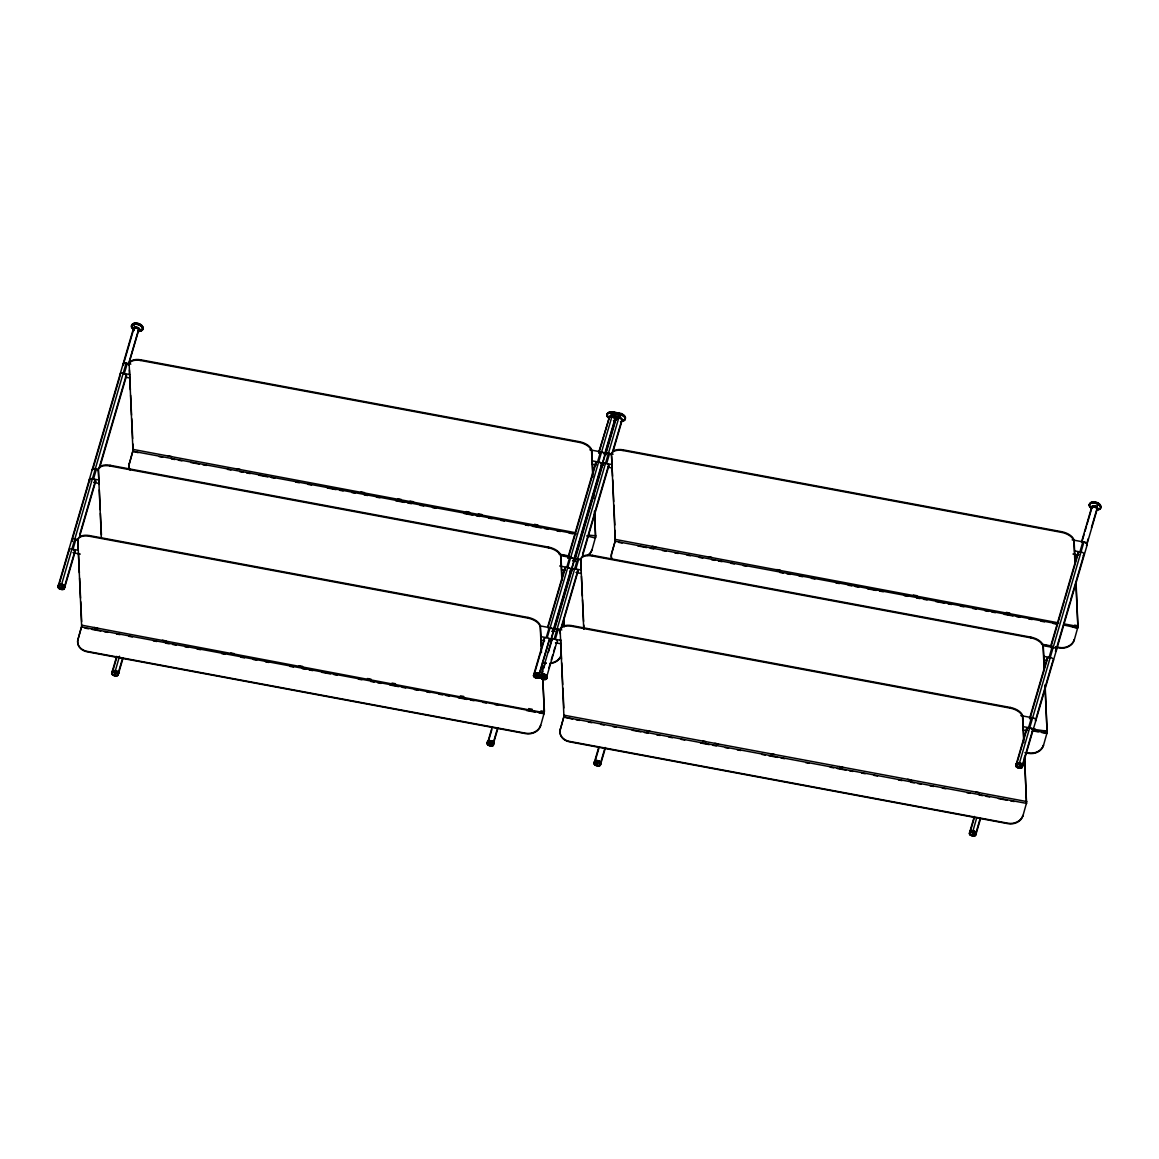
<?xml version="1.0" encoding="UTF-8"?>
<svg xmlns="http://www.w3.org/2000/svg" width="1159" height="1159" viewBox="0 0 1159 1159"><rect width="100%" height="100%" fill="white"/><g stroke="black" fill="none" stroke-linecap="round" stroke-linejoin="round"><path stroke-width="1.5" d="M490.489 744.266L489.895 744.571M81.637 626.092L77.841 540.311A12.43 6.693 16.3 0 1 89.576 535.603L528.055 617.443A12.43 6.693 16.3 0 1 540.456 626.657L541.383 646.519M132.923 444.013L132.981 451.112M594.683 512.292L595.596 537.457M615.081 530.431L615.313 541.137M1024.657 756.407L1026.439 803.824L1026.483 803.071M61.123 588.164L61.123 587.888A13.676 8.041 -46 0 1 58.66 588.236M114.524 674.495L115.277 674.321L114.553 674.509M970.025 834.77A13.676 8.041 -46 0 0 972.502 834.393L972.198 834.581M1018.544 766.418L1018.718 766.867M543.846 675.929L543.209 679.377M621.282 413.589L620.992 414.661L618.79 414.024A37.233 20.08 16.3 0 0 617.834 413.835L616.878 413.647M614.849 412.256L614.545 412.198A39.841 21.485 16.3 0 0 613.633 412.053L611.141 411.88L611.662 416.385M81.608 626.382L81.84 625.194L544.223 712.727M132.952 450.619L129.185 364.549A12.43 6.693 16.3 0 1 140.92 359.841L579.399 441.68A12.43 6.693 16.3 0 1 591.8 450.894L592.814 472.568M563.926 716.407L560.159 630.337A12.43 6.693 16.3 0 1 571.909 625.628L1010.387 707.468A12.43 6.693 16.3 0 1 1022.774 716.682L1023.803 738.355M595.567 536.965L594.408 511.162M615.27 540.645L611.503 454.574A12.43 6.693 16.3 0 1 623.252 449.866L1061.716 531.706A12.43 6.693 16.3 0 1 1074.118 540.92L1075.233 564.39M1026.541 802.752L1024.455 757.073M1077.884 626.99L1075.885 583.122M488.432 745.251L488.576 744.513M134.98 327.258L134.43 328.04A3.318 1.782 16.3 0 1 138.964 329.185A3.318 1.782 16.3 0 1 138.558 331.691L138.602 330.46M544.252 713.22L542.919 679.029M563.969 716.899L564.172 715.219L1026.787 801.564M1047.113 732.937L1045.186 686.099M536.675 676.378L536.414 676.842M537.733 673.162L537.269 674.726M77.972 639.507L81.478 626.99L544.093 713.336L540.587 725.853A12.43 10.286 -2.7 0 1 525.592 733.647L87.113 651.807A12.43 10.286 -2.7 0 1 77.972 639.507L81.55 626.7M132.894 450.938L129.315 463.745A12.43 10.286 -2.7 0 0 129.46 469.076M538.848 712.828L544.107 713.799L544.165 713.046M595.494 537.283L595.451 538.037L586.671 535.936M563.868 716.726L560.304 729.533A12.43 10.286 -2.7 0 0 569.431 741.832L1007.91 823.672A12.43 10.286 -2.7 0 0 1022.919 815.878L1026.41 803.361L563.796 717.015L560.304 729.533M611.793 559.102A12.43 10.286 -2.7 0 1 611.648 553.77L615.212 540.963M1041.709 732.546L1046.968 733.517L1047.113 732.155L1044.911 684.969M1077.827 627.309L1074.248 640.116A12.43 10.286 -2.7 0 1 1059.254 647.91L1055.704 647.244M58.529 584.976L133.343 328.852M58.877 585.252L69.149 550.105M72.684 538.051L89.794 479.507M92.604 469.946L106.049 423.948M106.541 422.238L119.985 376.24M123.52 364.042L133.778 328.881A2.897 1.565 16.3 0 0 133.966 330.054M61.615 584.353L126.143 363.158M75.929 539.254L72.988 549.294L78.334 550.293M96.458 468.946L93.531 478.986L98.863 479.985M128.692 364.332L138.964 329.185M101.326 537.501L98.37 470.003A12.43 6.693 16.3 0 1 110.119 465.295L548.598 547.135A12.43 6.693 16.3 0 1 560.985 556.349L561.927 576.211M64.484 586.686L74.755 551.539M79.609 534.893L95.197 481.521M99.239 467.584L126.114 375.588M64.846 586.976L75.118 551.814M79.594 536.472L95.69 481.376M99.602 467.99L126.476 375.965M77.639 540.978A12.43 6.693 16.3 0 1 89.388 536.269L89.576 535.603M98.182 470.67A12.43 6.693 16.3 0 1 109.917 465.976L110.119 465.295M128.982 365.215A12.43 6.693 16.3 0 1 140.732 360.507L140.92 359.841M129.315 463.745L132.807 451.228L576.153 533.98M133.184 449.431L574.574 532.517M112.249 671.438L116.653 656.371M112.597 671.713L116.508 658.326M115.335 670.815L119.522 656.197M118.204 673.147L122.608 658.08M118.566 673.437L122.97 658.37M491.894 728.113L487.693 742.499A3.26 1.767 16.3 0 1 489.199 740.659A3.26 1.767 16.3 0 1 493.241 741.992A3.26 1.767 16.3 0 1 492.966 744.295M488.069 742.499L491.807 729.706M541.456 652.604L540.253 627.323A12.43 6.693 16.3 0 0 527.867 618.109L528.055 617.443M561.898 580.5L560.797 557.015A12.43 6.693 16.3 0 0 548.395 547.801L548.598 547.135M592.785 476.842L591.597 451.561A12.43 6.693 16.3 0 0 579.196 442.347L579.399 441.68M493.372 742.484L497.11 729.692M493.763 742.484L497.95 728.098M533.98 673.843L544.252 638.696M547.685 626.947L564.781 568.403M568.229 556.595L595.596 462.89M534.415 673.843L544.194 640.376M598.913 453.039L609.185 417.892M548.178 626.802L564.766 569.982M569.098 555.291L595.972 463.281M544.339 639.435A3.318 1.782 16.3 0 1 547.207 637.682L611.894 416.747M539.326 676.146A2.854 1.536 16.3 0 0 539.138 674.002L549.467 638.855A2.897 1.565 16.3 0 1 550.206 640.434M539.486 673.901L549.757 638.754M553.582 628.801L570.677 570.257M573.734 559.739L601.593 464.324M604.52 454.473L614.792 419.326M550.612 640.536L553.538 630.496M554.074 628.656L615.139 419.601M615.197 419.21L615.197 418.167M551.104 639.884L615.661 418.892M615.603 419.283L616.298 418.356M541.586 674.292L551.858 639.145M555.016 628.077L572.111 569.533A2.897 1.565 16.3 0 1 574.734 568.91M574.936 559.971L602.303 466.266M605.751 454.314L616.023 419.167M541.89 674.509L542.818 671.322M543.759 668.12L545.15 663.325M548.424 652.14L552.162 639.362A2.897 1.565 16.3 0 0 551.467 640.29M554.19 638.986L618.732 418.037M578.79 558.971L575.849 569.011L581.195 570.011M548.931 667.888L550.337 663.107M551.264 659.906L552.669 655.11M553.611 651.923L555.002 647.128M583.745 629.323L580.702 560.029A12.43 6.693 16.3 0 1 592.437 555.32L1030.916 637.16A12.43 6.693 16.3 0 1 1043.317 646.374L1044.245 666.237M556.711 642.535L546.44 677.696A3.318 1.782 16.3 0 0 546.468 675.306A3.318 1.782 16.3 0 0 542.311 674.089A3.318 1.782 16.3 0 0 541.05 676.117A3.26 1.767 16.3 0 1 542.253 674.205A3.26 1.767 16.3 0 1 546.338 675.335A3.26 1.767 16.3 0 1 546.454 677.711M561.42 626.642L577.515 571.546M582.557 554.205L608.432 465.614M612.821 450.735L621.63 420.601A3.318 1.782 16.3 0 0 619.514 417.501A3.318 1.782 16.3 0 0 615.893 419.036M561.42 628.221L578.008 571.401M582.426 556.306L608.808 465.99M613.183 451.01L621.977 420.876M622.035 420.485L621.934 419.413M595.798 535.777L588.598 535.139M588.844 554.813A12.43 10.286 -2.7 0 0 591.93 550.09L595.422 537.573M559.971 631.003A12.43 6.693 16.3 0 1 571.706 626.295L571.909 625.628M580.5 560.695A12.43 6.693 16.3 0 1 592.249 555.987L592.437 555.32M611.315 455.241A12.43 6.693 16.3 0 1 623.049 450.532L623.252 449.866M611.764 558.638A12.43 10.286 -2.7 0 1 611.619 553.307L615.139 541.253L1056.718 623.672M615.516 539.457L1058.645 622.876M594.654 761.304L598.841 746.932M595.494 759.855L598.768 748.671M600.898 761.869L605.099 747.483M600.811 763.607L605.491 747.627M969.895 831.51L974.299 816.443M970.242 831.785L974.154 818.399M972.981 830.887L976.704 817.877M1023.774 742.629L1022.586 717.349A12.43 6.693 16.3 0 0 1010.184 708.135L1010.387 707.468M1044.23 670.525L1043.114 647.041A12.43 6.693 16.3 0 0 1030.728 637.827L1030.916 637.16M1074.944 563.26L1073.929 541.586A12.43 6.693 16.3 0 0 1061.528 532.372L1061.716 531.706M975.864 833.234L980.253 818.167M976.211 833.509L980.615 818.442M1016.342 763.752L1026.613 728.591M1029.496 718.681L1047.099 658.428M1050.547 646.621L1077.928 552.915M1016.689 764.027L1026.961 728.866M1081.463 542.166L1091.735 507.005M1030.003 718.551L1047.099 660.007M1050.923 647.012L1064.353 601.014M1064.86 599.304L1078.29 553.307M1082.26 540.76L1084.114 534.371M1085.056 531.184L1086.461 526.389M1086.925 524.795L1092.053 507.207A2.897 1.565 16.3 0 1 1096.689 508.25M1019.427 763.115L1083.955 541.934M1096.24 507.555L1096.4 506.657A2.897 1.565 16.3 0 0 1092.575 506.106A3.318 1.782 16.3 0 0 1091.662 508.25M1086.765 543.6L1088.171 538.819M1091.43 527.635L1096.559 510.047M1022.296 765.462L1032.568 730.315M1035.407 720.55L1052.502 662.006M1056.052 649.764L1069.989 602.057M1070.481 600.362L1083.926 554.35M1086.62 545.411L1096.892 510.25A3.318 1.782 16.3 0 0 1094.864 506.932A3.318 1.782 16.3 0 0 1091.227 508.555M1022.658 765.737L1087.214 544.744M1024.904 752.698L1028.453 753.364A12.43 10.286 -2.7 0 0 1043.448 745.57L1046.954 733.053L1032.93 730.445M63.6 588.135L63.093 589.453M606.838 415.168L607.809 413.908M619.92 417.197L620.601 415.603A12.821 1.101 -70.5 0 0 620.934 414.821L620.963 414.719A5.998 3.231 16.3 0 1 625.324 418.486A5.998 3.231 16.3 0 1 621.746 421.065M619.703 417.718L620.601 415.603L618.515 415.052A38.841 20.949 16.3 0 0 617.617 414.879L613.98 414.198A33.988 18.327 16.3 0 0 612.836 413.995L611.025 413.821M619.732 417.646L619.761 417.573A2.492 1.333 16.3 0 0 617.254 417.544A2.492 1.333 16.3 0 0 617.023 419.007M609.46 417.081L598.566 452.763A3.318 1.782 16.3 0 1 602.694 452.213A3.318 1.782 16.3 0 1 604.65 455.11M1017.573 762.984L1017.124 764.578M624.86 416.617A5.158 2.782 16.3 0 0 621.21 413.618L621.267 413.517M540.833 675.248L540.398 676.842M492.111 742.977L492.561 741.456M1018.689 766.838L1018.486 766.664M59.761 584.208L59.312 585.802M543.006 677.928L543.89 677.899L543.02 677.943M594.697 762.506L594.263 764.085M1098.413 503.194L1097.182 505.73A21.963 8.649 -57.8 0 1 1095.806 506.947M1096.298 506.686L1096.4 506.657A2.897 1.565 16.3 0 1 1097.051 508.917M600.232 764.143L600.724 762.564M115.205 674.248L114.48 674.451L115.263 674.306M490.605 744.382L489.779 744.498M597.551 764.288L596.697 764.317M546.657 678.464L547.149 676.899M60.703 587.946L61.586 587.903M972.068 834.48L972.966 834.552M115.32 674.48L114.379 674.306M543.904 677.914L542.991 677.74L543.745 678.189M609.054 418.153A5.998 3.231 16.3 0 1 606.925 414.516A5.998 3.231 16.3 0 1 610.88 412.734L613.068 412.966A37.233 20.08 16.3 0 1 614.024 413.126L619.094 414.096M60.659 587.874L61.557 588.091M536.139 676.595L537.037 676.842M612.43 413.082L610.865 412.937A5.896 3.173 16.3 0 0 606.983 414.705A5.896 3.173 16.3 0 0 609.127 418.283M597.653 764.447L596.769 764.143M612.778 412.923L614.661 413.241M113.481 670.67L113.031 672.263M971.126 830.742L970.691 832.336M614.878 412.503L617.993 413.082A39.16 21.123 16.3 0 1 618.935 413.27L620.558 413.676A6.346 3.419 16.3 0 1 621.21 413.879A5.998 3.231 16.3 0 1 624.107 419.877M614.936 413.502L613.995 413.328A38.725 20.934 16.3 0 0 613.053 413.14M621.21 413.618L619.399 413.14A34.567 18.645 16.3 0 0 618.182 412.879L614.241 412.387A37.204 20.065 16.3 0 0 613.285 412.227L611.097 411.996A5.998 3.231 16.3 0 0 607.939 416.255M615.603 413.415L615.893 413.676A12.821 1.97 -79.4 0 0 615.806 414.531L615.762 415.081A7.055 1.087 -79.4 0 0 615.719 416.067L615.791 418.573A3.477 1.869 16.4 0 0 615.443 417.254M615.777 420.224L616.081 420.282A3.318 1.782 16.3 0 1 617.139 417.979A3.318 1.782 16.3 0 1 621.572 419.471A3.318 1.782 16.3 0 1 620.514 421.789M140.732 360.507L579.196 442.347M623.049 450.532L1061.528 532.372M130.822 364.143L127.273 363.477L124.332 373.531L129.678 374.531M589.844 449.822L600.521 451.807L597.58 461.862L592.249 460.862M613.154 454.169L609.591 453.502L606.664 463.557L611.995 464.542M1072.162 539.848L1082.839 541.832L1079.913 551.887L1074.567 550.887M126.273 377.341L129.837 378.008M592.408 464.339L595.972 465.005M608.605 467.367L612.155 468.019M1072.959 554.031L1078.29 555.031M168.229 455.965L171.735 456.632M236.566 468.729L240.072 469.381M360.985 491.952L364.491 492.604M397.783 498.819L401.289 499.471M410.054 501.108L413.56 501.76M466.121 511.568L469.627 512.22M478.392 513.857L481.898 514.509M534.473 524.332L537.964 524.984M652.314 546.324L655.806 546.976M708.381 556.784L711.887 557.436M776.718 569.547L780.224 570.199M913.408 595.06L916.914 595.712M1006.273 612.387L1009.779 613.039M1074.625 625.15L1078.116 625.802L1077.769 628.062L1063.73 624.991M1063.904 623.846L1077.928 626.468L1076.074 582.455M138.095 452.676L132.807 451.228M159.116 456.603L162.622 457.254M171.387 458.892L174.893 459.543M178.399 460.195L181.905 460.862M190.655 462.484L199.42 464.122M202.926 464.773L206.432 465.44M227.468 469.352L230.96 470.018M239.725 471.655L243.231 472.307M246.737 472.959L250.243 473.611M259.008 475.248L267.758 476.885M271.264 477.537L274.77 478.189M295.806 482.115L299.312 482.767M308.062 484.404L311.568 485.056M327.345 487.997L336.11 489.634M339.616 490.286L343.122 490.938M351.872 492.575L355.378 493.227M364.143 494.864L367.649 495.53M376.414 497.153L379.92 497.819M395.683 500.76L404.448 502.398M407.954 503.049L411.459 503.701M420.21 505.338L423.716 505.99M432.481 507.628L435.987 508.279M464.02 513.509L472.785 515.147M476.291 515.798L479.797 516.45M488.562 518.087L492.068 518.739M500.818 520.377L504.324 521.028M525.36 524.955L528.866 525.606M532.372 526.273L541.123 527.896M544.629 528.562L548.135 529.214M556.899 530.851L560.405 531.503M569.17 533.14L572.676 533.792M618.66 542.369L622.166 543.035M637.943 545.976L646.708 547.613M650.213 548.265L653.719 548.917M662.47 550.554L665.976 551.206M674.741 552.843L678.247 553.495M687.012 555.132L690.518 555.784M699.268 557.421L702.774 558.073M711.539 559.71L715.045 560.362M718.551 561.014L722.057 561.666M730.822 563.303L734.313 563.955M743.078 565.592L746.584 566.244M779.877 572.459L783.383 573.125M786.889 573.777L790.395 574.429M799.159 576.066L802.665 576.718M811.416 578.355L814.922 579.007M835.958 582.934L839.464 583.585M848.214 585.223L851.72 585.875M855.226 586.526L858.732 587.178M867.497 588.815L876.262 590.453M879.768 591.104L883.274 591.756M904.295 595.683L907.801 596.334M916.566 597.972L920.072 598.623M923.564 599.29L927.07 599.942M935.835 601.579L944.599 603.202M948.105 603.868L951.611 604.52M960.376 606.157L963.868 606.809M972.633 608.446L976.139 609.098M984.904 610.735L988.41 611.387M991.916 612.039L995.422 612.691M1004.172 614.328L1012.937 615.965M1016.443 616.617L1019.949 617.269M1028.714 618.906L1032.22 619.558M1040.97 621.195L1044.476 621.847M1053.241 623.484L1056.747 624.136M1072.524 627.077L1076.03 627.743M109.917 465.976L548.395 547.801M592.249 555.987L1030.728 637.827M559.16 554.103L568.026 555.769M1041.477 644.129L1052.126 646.114M1055.675 646.78L1059.225 647.446A12.43 10.286 -2.7 0 0 1074.234 639.652L1074.248 640.116M560.956 554.9L568.055 556.233M1043.274 644.926L1052.155 646.577M560.811 555.61L569.706 557.276L566.78 567.316L559.652 565.983M1043.143 645.635L1052.039 647.287L1049.098 657.341L1043.766 656.342M93.691 482.463L99.037 483.462M561.608 569.793L565.157 570.46M576.023 572.488L581.354 573.488M1043.926 659.819L1047.49 660.485M89.388 536.269L527.867 618.109M571.706 626.295L1010.184 708.135M540.282 625.918L549.178 627.57L546.237 637.624L540.905 636.624M561.811 629.931L558.247 629.265L555.32 639.319L560.652 640.304M1020.818 715.61L1031.496 717.595L1028.569 727.649L1023.223 726.65M1031.553 728.316L1035.045 728.968M1043.81 730.605L1047.316 731.257L1031.351 728.982M1034.697 731.228L1038.203 731.894M80.275 554.103L73.162 552.771A3.318 1.782 16.3 0 0 74.944 550.742A3.318 1.782 16.3 0 0 70.786 548.873A3.318 1.782 16.3 0 0 68.946 550.873M541.065 640.101L544.629 640.768M560.826 643.796L555.48 642.796A3.318 1.782 16.3 0 0 557.334 640.898A3.318 1.782 16.3 0 0 553.495 638.899A3.318 1.782 16.3 0 0 551.119 640.536M1023.397 730.127L1026.946 730.793M542.557 662.209L546.106 662.876M542.571 662.673L546.121 663.339M94.111 627.483L97.617 628.135M162.448 640.232L165.954 640.898M230.786 652.995L234.292 653.647M299.123 665.744L302.629 666.396M367.475 678.508L370.981 679.16M392.003 683.086L395.509 683.738M460.34 695.835L463.846 696.487M528.678 708.598L532.184 709.25M540.949 710.887L544.455 711.539L542.644 677.899M646.534 730.59L650.025 731.242M702.6 741.05L706.106 741.702M714.871 743.339L718.377 743.991M770.938 753.814L774.444 754.466M839.275 766.563L842.781 767.215M907.627 779.326L911.133 779.978M975.965 792.075L979.471 792.727M84.998 628.12L88.504 628.772M92.01 629.424L100.775 631.061M104.281 631.713L107.773 632.365M116.537 634.002L120.043 634.654M128.808 636.291L132.314 636.943M153.336 640.869L156.842 641.521M165.607 643.158L169.113 643.81M172.619 644.462L176.125 645.128M184.875 646.751L188.381 647.417M197.146 649.04L200.652 649.706M221.673 653.618L225.179 654.284M240.956 657.225L244.462 657.877M253.227 659.514L256.733 660.166M265.483 661.803L268.989 662.455M290.025 666.382L293.531 667.033M302.282 668.671L305.788 669.322M309.294 669.974L312.8 670.626M321.565 672.263L330.329 673.901M333.835 674.552L337.327 675.204M358.363 679.131L361.869 679.797M370.634 681.42L374.125 682.086M377.631 682.738L381.137 683.39M389.902 685.027L398.667 686.664M402.173 687.316L405.679 687.968M414.429 689.605L417.935 690.257M426.7 691.894L430.206 692.546M438.971 694.183L442.477 694.835M445.983 695.487L449.489 696.139M458.24 697.776L467.005 699.413M470.511 700.065L474.017 700.717M482.781 702.354L486.287 703.006M495.038 704.643L498.544 705.295M526.592 710.539L535.342 712.162M572.575 719.116L563.796 717.015M576.081 719.768L579.587 720.42M588.352 722.057L591.858 722.723M600.623 724.346L604.129 725.012M612.879 726.635L616.385 727.301M632.162 730.242L640.927 731.88M644.433 732.531L647.924 733.183M656.689 734.82L660.195 735.472M668.96 737.11L672.466 737.761M681.231 739.399L684.737 740.05M700.5 742.991L709.265 744.629M712.771 745.28L716.276 745.932M725.027 747.569L728.533 748.221M737.298 749.859L740.804 750.51M761.84 754.437L765.331 755.089M768.837 755.755L777.602 757.392M781.108 758.044L784.614 758.696M805.635 762.622L809.141 763.274M830.177 767.2L833.683 767.852M837.189 768.504L845.94 770.141M849.446 770.793L852.952 771.445M861.716 773.082L865.222 773.734M873.987 775.371L877.479 776.023M898.515 779.949L902.021 780.601M910.786 782.238L914.292 782.89M917.783 783.556L921.289 784.208M930.054 785.845L933.56 786.497M942.325 788.134L945.831 788.786M966.852 792.713L970.358 793.364M979.123 795.002L982.629 795.654M986.135 796.305L989.641 796.957M998.392 798.594L1007.157 800.232M1010.662 800.883L1014.168 801.535M77.957 639.044A12.43 10.286 -2.7 0 0 87.084 651.344L525.563 733.183A12.43 10.286 -2.7 0 0 540.572 725.389L540.587 725.853M560.275 729.069A12.43 10.286 -2.7 0 0 569.417 741.369L1007.895 823.209A12.43 10.286 -2.7 0 0 1022.89 815.414L1022.919 815.878M616.559 413.589L616.356 412.532M616.197 413.734L617.776 414.038A38.74 20.949 16.3 0 1 618.718 414.198L620.934 414.821A5.896 3.173 16.3 0 1 625.179 418.558A5.896 3.173 16.3 0 1 621.876 421.137M616.255 420.326L615.168 420.109M615.893 420.355L614.632 420.123A3.318 1.782 16.3 0 1 613.459 420.543M619.732 414.241L620.688 414.516M619.891 416.776L620.079 416.834A3.376 1.623 16.6 0 0 619.645 416.661L619.297 416.617A3.665 1.956 16.5 0 1 619.877 416.805M543.904 678.102L543.165 677.638M613.053 415.516L613.98 415.951A3.463 1.695 22.1 0 1 615.69 417.993A3.477 1.883 16.2 0 0 615.922 418.529A3.463 2.014 10 0 1 615.791 418.022L616.168 417.168A3.39 1.738 9 0 1 616.907 416.718M60.688 587.685L61.108 587.613M613.633 415.762L614.154 416.052A3.463 1.637 22.8 0 1 615.067 416.747L615.458 417.254M114.451 674.118L115.234 674.596L114.712 674.06M536.226 676.392L536.675 676.928M597.537 764.621L597.189 764.65M134.372 323.26L133.43 324.274L134.357 326.027A21.963 13.937 74.6 0 0 135.212 327.302M972.227 834.147L972.56 834.712M60.92 587.599L61.123 587.888A13.676 8.041 -46 0 0 63.716 587.091M613.647 415.762A3.434 2.289 19.4 0 0 611.952 415.226L611.778 415.226A3.347 1.608 14.1 0 0 611.329 415.197L611.561 416.038A2.492 1.333 16.2 0 1 614.516 417.385M972.502 834.697L972.488 834.437A13.676 8.041 -46 0 0 975.096 833.625M1043.448 745.57L1043.433 745.107A12.43 10.286 -2.7 0 1 1028.424 752.901L1028.453 753.364M611.59 456.371L612.532 476.248M612.705 479.855L613.719 501.528M613.893 505.136L614.821 525.013M593.64 494.907L593.814 498.515M591.93 550.09L591.901 549.627A12.43 10.286 -2.7 0 1 587.193 555.552M580.702 560.029L581.21 570.865M581.47 576.284L582.398 596.146M582.571 599.754L583.6 621.427M583.774 625.049L583.933 628.656M563.882 617.747L564.317 626.787M563.781 620.224L564.027 625.643M560.159 630.337L560.333 633.944M560.594 639.362L561.521 659.225M561.695 662.847L562.723 684.52M562.883 688.127L563.825 707.99M542.05 665.252L542.383 672.481M129.431 369.967L130.373 389.83M130.634 395.248L131.561 415.11M131.735 418.732L132.677 438.595M98.37 470.003L99.051 484.448M99.312 489.866L100.254 509.743M100.413 513.35L101.441 535.023M77.841 540.311L78.261 549.337M78.435 552.959L79.377 572.821M79.623 578.24L80.565 598.102M80.739 601.709L81.666 621.586M141.166 329.678L140.934 330.837L139.544 330.605A21.963 13.937 74.6 0 1 138.443 330.17M970.619 832.785A2.854 1.536 16.3 0 1 971.358 830.916A2.854 1.536 16.3 0 1 974.98 831.756A2.854 1.536 16.3 0 1 975.313 833.886M970.213 832.843A3.26 1.767 16.3 0 1 971.372 830.699A3.26 1.767 16.3 0 1 975.603 832.046A3.26 1.767 16.3 0 1 975.081 834.379M969.837 832.713A3.419 1.84 16.3 0 1 971.459 830.757A3.419 1.84 16.3 0 1 975.661 832.176A3.419 1.84 16.3 0 1 975.313 834.567M1030.988 717.928A2.897 1.565 16.3 0 1 1032.626 717.928M1047.49 658.761A2.897 1.565 16.3 0 1 1050.228 657.66M1047.2 659.152A3.318 1.782 16.3 0 1 1050.967 657.617A3.318 1.782 16.3 0 1 1052.792 660.949M1030.018 717.986A3.318 1.782 16.3 0 1 1034.292 718.276A3.318 1.782 16.3 0 1 1035.595 720.927M488.026 742.325A2.854 1.536 16.3 0 1 491.257 741.036A2.854 1.536 16.3 0 1 492.981 743.861M492.821 745.73A13.676 10.344 58.6 0 1 490.17 744.368A13.676 10.344 58.6 0 1 487.649 742.615M487.374 742.354A3.419 1.84 16.3 0 1 491.59 741.094A3.419 1.84 16.3 0 1 493.154 744.484M492.647 744.643A3.419 1.84 16.3 0 1 491.981 744.73M488.562 743.774A3.419 1.84 16.3 0 1 488.2 743.499M1096.979 508.656A2.897 1.565 16.3 0 1 1096.907 509.786M1081.579 542.093A3.318 1.782 16.3 0 1 1086.142 542.818A3.318 1.782 16.3 0 1 1086.461 545.483M1082.26 542.18A2.897 1.565 16.3 0 1 1085.737 542.832A2.897 1.565 16.3 0 1 1086.635 544.933M1097.008 509.627A3.318 1.782 16.3 0 0 1096.849 507.164A3.318 1.782 16.3 0 0 1092.618 506.092A2.897 1.565 16.3 0 0 1092.415 508.193M1092.633 506.99A2.072 1.116 16.3 0 1 1094.748 506.512A2.072 1.116 16.3 0 1 1096.617 507.946M1091.184 508.135A5.896 3.187 16.3 0 1 1091.358 503.165A5.896 3.187 16.3 0 1 1099.978 505.875A5.896 3.187 16.3 0 1 1096.805 509.902M1090.083 506.063A5.998 3.231 16.3 0 1 1095.125 502.195A5.998 3.231 16.3 0 1 1100.427 508.077M1100.224 508.236A5.998 3.231 16.3 0 1 1099.167 508.787M1090.416 503.614A5.158 2.782 16.3 0 1 1095.646 502.064A5.158 2.782 16.3 0 1 1100.427 505.903M1091.17 508.033A5.998 3.231 16.3 0 1 1091.256 502.977A5.998 3.231 16.3 0 1 1100.007 505.599A5.998 3.231 16.3 0 1 1097.153 509.815M123.419 365.331A3.318 1.782 16.3 0 1 124.781 363.086A3.318 1.782 16.3 0 1 129.156 364.839M120.159 374.85A3.318 1.782 16.3 0 1 122.057 373.111A3.318 1.782 16.3 0 1 126.027 374.632A3.318 1.782 16.3 0 1 125.433 376.863M596.436 464.6A3.318 1.782 16.3 0 1 596.407 462.079A3.318 1.782 16.3 0 1 600.768 462.76A3.318 1.782 16.3 0 1 601.463 465.367M130.228 470.264A12.43 10.286 -2.7 0 1 129.286 463.281M554.842 631.568A3.318 1.782 16.3 0 1 555.045 629.004A3.318 1.782 16.3 0 1 559.594 630.032M1027.468 730.416A3.318 1.782 16.3 0 1 1027.454 727.838A3.318 1.782 16.3 0 1 1031.959 728.678A3.318 1.782 16.3 0 1 1032.176 731.3M609.721 417.762A2.897 1.565 16.3 0 1 612.082 415.965A2.897 1.565 16.3 0 1 614.98 418.616M609.112 417.877A3.318 1.782 16.3 0 1 612.097 416.081A3.318 1.782 16.3 0 1 615.299 419.022M609.127 418.877A3.318 1.782 16.3 0 1 611.677 416.718A3.318 1.782 16.3 0 1 615.067 419.746M95.342 468.844A2.897 1.565 16.3 0 1 97.356 469.699M123.216 373.43A2.897 1.565 16.3 0 1 125.925 376.168M92.271 470.206A3.318 1.782 16.3 0 1 94.415 468.526A3.318 1.782 16.3 0 1 98.341 470.293M605.766 454.705A2.897 1.565 16.3 0 1 608.475 453.415M616.168 418.819A2.897 1.565 16.3 0 1 618.747 418.269M605.693 455.299A3.318 1.782 16.3 0 1 607.229 453.097A3.318 1.782 16.3 0 1 611.561 454.98M554.553 630.8A2.897 1.565 16.3 0 1 554.509 629.801M554.886 629.424A2.897 1.565 16.3 0 1 557.131 629.178M571.995 570.865A3.318 1.782 16.3 0 1 573.198 568.62A3.318 1.782 16.3 0 1 577.559 570.127A3.318 1.782 16.3 0 1 576.559 572.43M89.909 481.101A3.318 1.782 16.3 0 1 90.605 478.638A3.318 1.782 16.3 0 1 95.125 479.985A3.318 1.782 16.3 0 1 94.299 482.405M565.085 569.489A3.318 1.782 16.3 0 1 567.896 567.403A3.318 1.782 16.3 0 1 570.938 570.576M570.663 570.822A3.318 1.782 16.3 0 1 569.721 571.155M567.722 558.305A3.318 1.782 16.3 0 1 572.459 557.928A3.318 1.782 16.3 0 1 573.01 561.043M561.101 655.081A12.43 10.286 -2.7 0 1 550.409 663.049M560.434 657.254A12.43 10.286 -2.7 0 1 550.424 663.513M112.974 672.713A2.854 1.536 16.3 0 1 113.712 670.829A2.854 1.536 16.3 0 1 117.334 671.684A2.854 1.536 16.3 0 1 117.667 673.814M112.582 672.785A3.26 1.767 16.3 0 1 113.712 670.626A3.26 1.767 16.3 0 1 117.957 671.959A3.419 1.84 16.3 0 1 117.667 674.495M117.421 674.306A3.26 1.767 16.3 0 0 117.957 671.959A3.419 1.84 16.3 0 0 113.539 670.713A3.419 1.84 16.3 0 0 112.38 672.93M117.436 673.553A13.676 8.041 -46 0 1 114.857 674.321A13.676 8.041 -46 0 1 112.38 674.697M1017.573 763.216A2.854 1.536 16.3 0 1 1021.383 763.955A2.854 1.536 16.3 0 1 1021.659 766.171M1016.979 764.897A2.854 1.536 16.3 0 1 1017.167 763.404M1027.497 730.083A2.897 1.565 16.3 0 1 1027.41 728.243M1027.845 728.026A2.897 1.565 16.3 0 1 1029.685 727.968M1016.472 766.997A13.676 8.041 -46 0 0 1018.949 766.635A13.676 8.041 -46 0 0 1021.543 765.867M1017.008 765.78A3.419 1.84 16.3 0 1 1017.196 763.129A3.419 1.84 16.3 0 1 1021.919 764.23A3.419 1.84 16.3 0 1 1021.601 766.852M570.836 557.595A2.897 1.565 16.3 0 1 573.488 559.087A2.897 1.565 16.3 0 1 572.952 560.739M598.71 462.18A2.897 1.565 16.3 0 1 601.362 463.672A2.897 1.565 16.3 0 1 600.826 465.324M534.821 675.089A2.854 1.536 16.3 0 1 535.444 673.133A2.854 1.536 16.3 0 1 539.138 674.002M534.444 675.19A3.26 1.767 16.3 0 1 535.11 672.988A3.26 1.767 16.3 0 1 539.254 673.872A3.26 1.767 16.3 0 1 539.804 676.32M547.207 637.682A3.318 1.782 16.3 0 1 550.641 640.449M539.79 677.334A3.245 1.753 16.3 0 1 534.632 677.32A3.245 1.753 16.3 0 1 535.646 674.466A3.245 1.753 16.3 0 1 539.79 677.334A13.676 11.518 19.5 0 1 536.617 676.61A13.676 11.518 19.5 0 1 533.575 675.451M534.096 675.146A3.419 1.84 16.3 0 1 536.994 673.046A3.419 1.84 16.3 0 1 540.195 676.262M602.883 465.483A3.318 1.782 16.3 0 1 603.781 463.194A3.318 1.782 16.3 0 1 608.156 464.455A3.318 1.782 16.3 0 1 607.751 466.889M1078.768 554.61A3.318 1.782 16.3 0 1 1078.942 552.032A3.318 1.782 16.3 0 1 1083.52 553.089A3.318 1.782 16.3 0 1 1083.201 555.639M610.894 416.646A1.869 1 16.3 0 1 612.416 416.603A2.072 1.116 16.3 0 0 610.634 416.603M609.026 417.226A5.998 3.231 16.3 0 1 608.33 416.661M617.168 418.761A2.072 1.116 16.3 0 1 617.168 418.196M617.66 417.791A2.072 1.116 16.3 0 1 619.486 417.819M614.821 417.95A3.97 3.289 -2.7 0 1 615.501 417.979M616.211 418.109A3.97 3.289 -2.7 0 1 616.921 418.37M617.399 416.776A3.477 1.753 8.1 0 0 615.777 418.022A3.463 1.956 24.6 0 1 615.646 418.442M613.705 417.066A2.072 1.116 16.3 0 1 614.009 417.356M611.344 415.212A3.477 1.941 16.7 0 1 612.111 415.27M623.354 420.123A5.998 3.231 16.3 0 1 621.847 420.311M608.214 413.183A5.158 2.782 16.3 0 1 611.532 411.822M74.813 539.152A2.897 1.565 16.3 0 1 76.48 539.775M92.416 478.899A2.897 1.565 16.3 0 1 95.139 480.507A2.897 1.565 16.3 0 1 94.212 482.144M72.51 541.543A3.318 1.782 16.3 0 1 72.597 539.022A3.318 1.782 16.3 0 1 77.045 539.848M601.637 452.14A2.897 1.565 16.3 0 1 604.317 453.676M604.505 454.082A2.897 1.565 16.3 0 1 604.375 454.835M611.909 416.979A2.897 1.565 16.3 0 1 614.589 418.529M1078.536 553.959A2.897 1.565 16.3 0 1 1081.028 552.206M1052.082 647.548A2.897 1.565 16.3 0 1 1053.154 647.62M1050.778 647.562A3.318 1.782 16.3 0 1 1055.501 648.388A3.318 1.782 16.3 0 1 1055.342 651.054M123.767 363.738A2.897 1.565 16.3 0 1 128.388 364.419L138.66 329.272A2.897 1.565 16.3 0 0 134.038 328.577A2.897 1.565 16.3 0 1 136.009 327.157A2.897 1.565 16.3 0 1 139.326 328.678A2.897 1.565 16.3 0 1 138.414 330.503M134.024 330.547A3.318 1.782 16.3 0 1 134.43 328.04M134.792 328.562A2.072 1.116 16.3 0 1 135.038 327.939M137.327 327.852A2.072 1.116 16.3 0 1 138.066 328.229M138.486 328.577A2.072 1.116 16.3 0 1 138.79 329.402M134.024 329.779A5.896 3.187 16.3 0 1 133.242 324.477A5.896 3.187 16.3 0 1 142.18 327.128A5.896 3.187 16.3 0 1 138.544 331.126A3.318 1.782 16.3 0 0 139.37 328.721A3.318 1.782 16.3 0 0 135.009 327.287A3.318 1.782 16.3 0 0 133.893 329.533A5.998 3.231 16.3 0 1 133.328 324.245A5.998 3.231 16.3 0 1 142.325 326.997A5.998 3.231 16.3 0 1 138.674 331.039M133.082 323.955A5.158 2.782 16.3 0 1 139.964 324.056A5.158 2.782 16.3 0 1 141.92 328.446M132.706 325.78A5.158 2.782 16.3 0 1 132.677 324.563M132.807 327.881A5.998 3.231 16.3 0 1 133.879 323.404A5.998 3.231 16.3 0 1 142.079 325.737A5.998 3.231 16.3 0 1 140.804 330.156M134.024 328.794A5.998 3.231 16.3 0 1 133.691 328.577M541.586 676.277A2.854 1.536 16.3 0 1 543.962 674.408A2.854 1.536 16.3 0 1 546.483 677.218M540.876 676.32A3.419 1.84 16.3 0 1 542.238 674.263A3.419 1.84 16.3 0 1 546.497 675.552A3.419 1.84 16.3 0 1 546.411 678.001M547.917 627.845A3.318 1.782 16.3 0 1 552.8 628.801A3.318 1.782 16.3 0 1 552.119 631.423M600.492 763.187A2.854 1.536 16.3 0 1 599.725 763.969M595.219 762.622A2.854 1.536 16.3 0 1 596.943 760.782A2.854 1.536 16.3 0 1 600.478 762.796M595.089 762.97A3.318 1.782 16.3 0 1 595.9 760.579A3.318 1.782 16.3 0 1 600.376 761.941A3.318 1.782 16.3 0 1 599.565 764.346M598.247 766.056A13.676 5.317 -89.4 0 1 597.175 764.346A13.676 5.317 -89.4 0 1 596.233 762.231A3.245 1.753 16.3 0 0 595.161 765.041A3.245 1.753 16.3 0 0 600.333 765.099A3.245 1.753 16.3 0 0 596.248 762.202M595.161 763.1A3.26 1.767 16.3 0 1 595.769 760.71A3.26 1.767 16.3 0 1 600.188 761.912A3.419 1.84 16.3 0 1 599.826 764.563M599.725 764.332A3.26 1.767 16.3 0 0 600.188 761.912A3.419 1.84 16.3 0 0 595.451 760.84A3.419 1.84 16.3 0 0 595.219 763.477M575.748 561.536A3.318 1.782 16.3 0 1 575.299 558.812A3.318 1.782 16.3 0 1 579.906 559.565M59.008 585.86A2.854 1.536 16.3 0 1 61.775 584.411A2.854 1.536 16.3 0 1 64.31 587.019M74.321 552.177A2.897 1.565 16.3 0 1 73.336 552.495M71.872 549.192A2.897 1.565 16.3 0 1 74.741 551.148M58.573 585.802A3.318 1.782 16.3 0 1 62.311 584.295A3.318 1.782 16.3 0 1 64.252 587.599M58.616 585.918A3.26 1.767 16.3 0 1 62.122 584.353A3.26 1.767 16.3 0 1 64.353 587.555M58.558 586.324A3.419 1.84 16.3 0 1 62.035 584.411A3.419 1.84 16.3 0 1 64.252 587.888M59.746 587.396A3.419 1.84 16.3 0 1 59.181 587.005M616.472 418.906A2.897 1.565 16.3 0 1 619.036 417.254A2.897 1.565 16.3 0 1 621.803 419.906M553.191 630.047A2.897 1.565 16.3 0 1 552.09 631.148M550.293 627.903A2.897 1.565 16.3 0 1 553.031 629.525M567.896 567.635A2.897 1.565 16.3 0 1 570.634 569.257M603.057 465.223A2.897 1.565 16.3 0 1 605.549 463.455M575.183 560.637A2.897 1.565 16.3 0 1 577.675 558.87M536.95 676.508L536.24 676.726L537.023 676.581M617.428 416.588L618.355 416.501A3.448 2.318 17.9 0 1 619.297 416.603A3.463 2.246 17 0 0 617.588 416.559L617.428 416.588M490.648 744.498L489.692 744.266L490.634 744.571M115.32 674.509L114.379 674.205L115.263 674.567M490.59 744.614L489.735 744.194L490.576 744.629M970.532 835.117A3.245 1.753 16.3 0 0 975.661 835.117A3.245 1.753 16.3 0 0 971.517 832.263A3.245 1.753 16.3 0 0 970.532 835.117M970.431 834.973A3.39 1.825 16.3 0 0 975.849 835.031A3.39 1.825 16.3 0 0 971.561 832.003A3.39 1.825 16.3 0 0 970.431 834.973M488.243 745.136A3.245 1.753 16.3 0 0 493.357 745.063A3.245 1.753 16.3 0 0 489.127 742.238A3.245 1.753 16.3 0 0 488.243 745.136M488.084 744.933A3.39 1.825 16.3 0 0 493.517 745.034A3.39 1.825 16.3 0 0 489.272 741.992A3.39 1.825 16.3 0 0 488.084 744.933M112.887 675.045A3.245 1.753 16.3 0 0 118.015 675.045A3.245 1.753 16.3 0 0 113.872 672.177A3.245 1.753 16.3 0 0 112.887 675.045M112.785 674.9A3.39 1.825 16.3 0 0 118.204 674.958A3.39 1.825 16.3 0 0 113.915 671.93A3.39 1.825 16.3 0 0 112.785 674.9M1017.428 762.912A3.318 1.782 16.3 0 0 1017.037 765.433A3.26 1.767 16.3 0 1 1017.399 763.028A3.318 1.782 16.3 0 1 1021.963 764.056A3.26 1.767 16.3 0 1 1021.63 766.577A3.318 1.782 16.3 0 0 1021.963 764.056A3.26 1.767 16.3 0 0 1017.399 763.028M1016.979 767.359A3.245 1.753 16.3 0 0 1022.108 767.345A3.245 1.753 16.3 0 0 1017.964 764.491A3.245 1.753 16.3 0 0 1016.979 767.359M1016.878 767.215A3.39 1.825 16.3 0 0 1022.296 767.258A3.39 1.825 16.3 0 0 1018.008 764.245A3.39 1.825 16.3 0 0 1016.878 767.215M534.502 677.146A3.39 1.825 16.3 0 0 539.949 677.276A3.39 1.825 16.3 0 0 535.762 674.219A3.39 1.825 16.3 0 0 534.502 677.146M541.499 678.609A3.245 1.753 16.3 0 0 546.628 678.594A3.245 1.753 16.3 0 0 542.455 675.74A3.245 1.753 16.3 0 0 541.499 678.609A3.39 1.825 16.3 0 0 546.816 678.479A3.39 1.825 16.3 0 0 542.455 675.494A3.39 1.825 16.3 0 0 541.456 678.508M595.147 764.94A3.39 1.825 16.3 0 0 600.536 764.954A3.39 1.825 16.3 0 0 596.204 761.956A3.39 1.825 16.3 0 0 595.147 764.94M59.167 588.584A3.245 1.753 16.3 0 0 64.296 588.584A3.245 1.753 16.3 0 0 60.152 585.715A3.245 1.753 16.3 0 0 59.167 588.584M59.066 588.439A3.39 1.825 16.3 0 0 64.484 588.497A3.39 1.825 16.3 0 0 60.196 585.469A3.39 1.825 16.3 0 0 59.066 588.439"/></g></svg>
